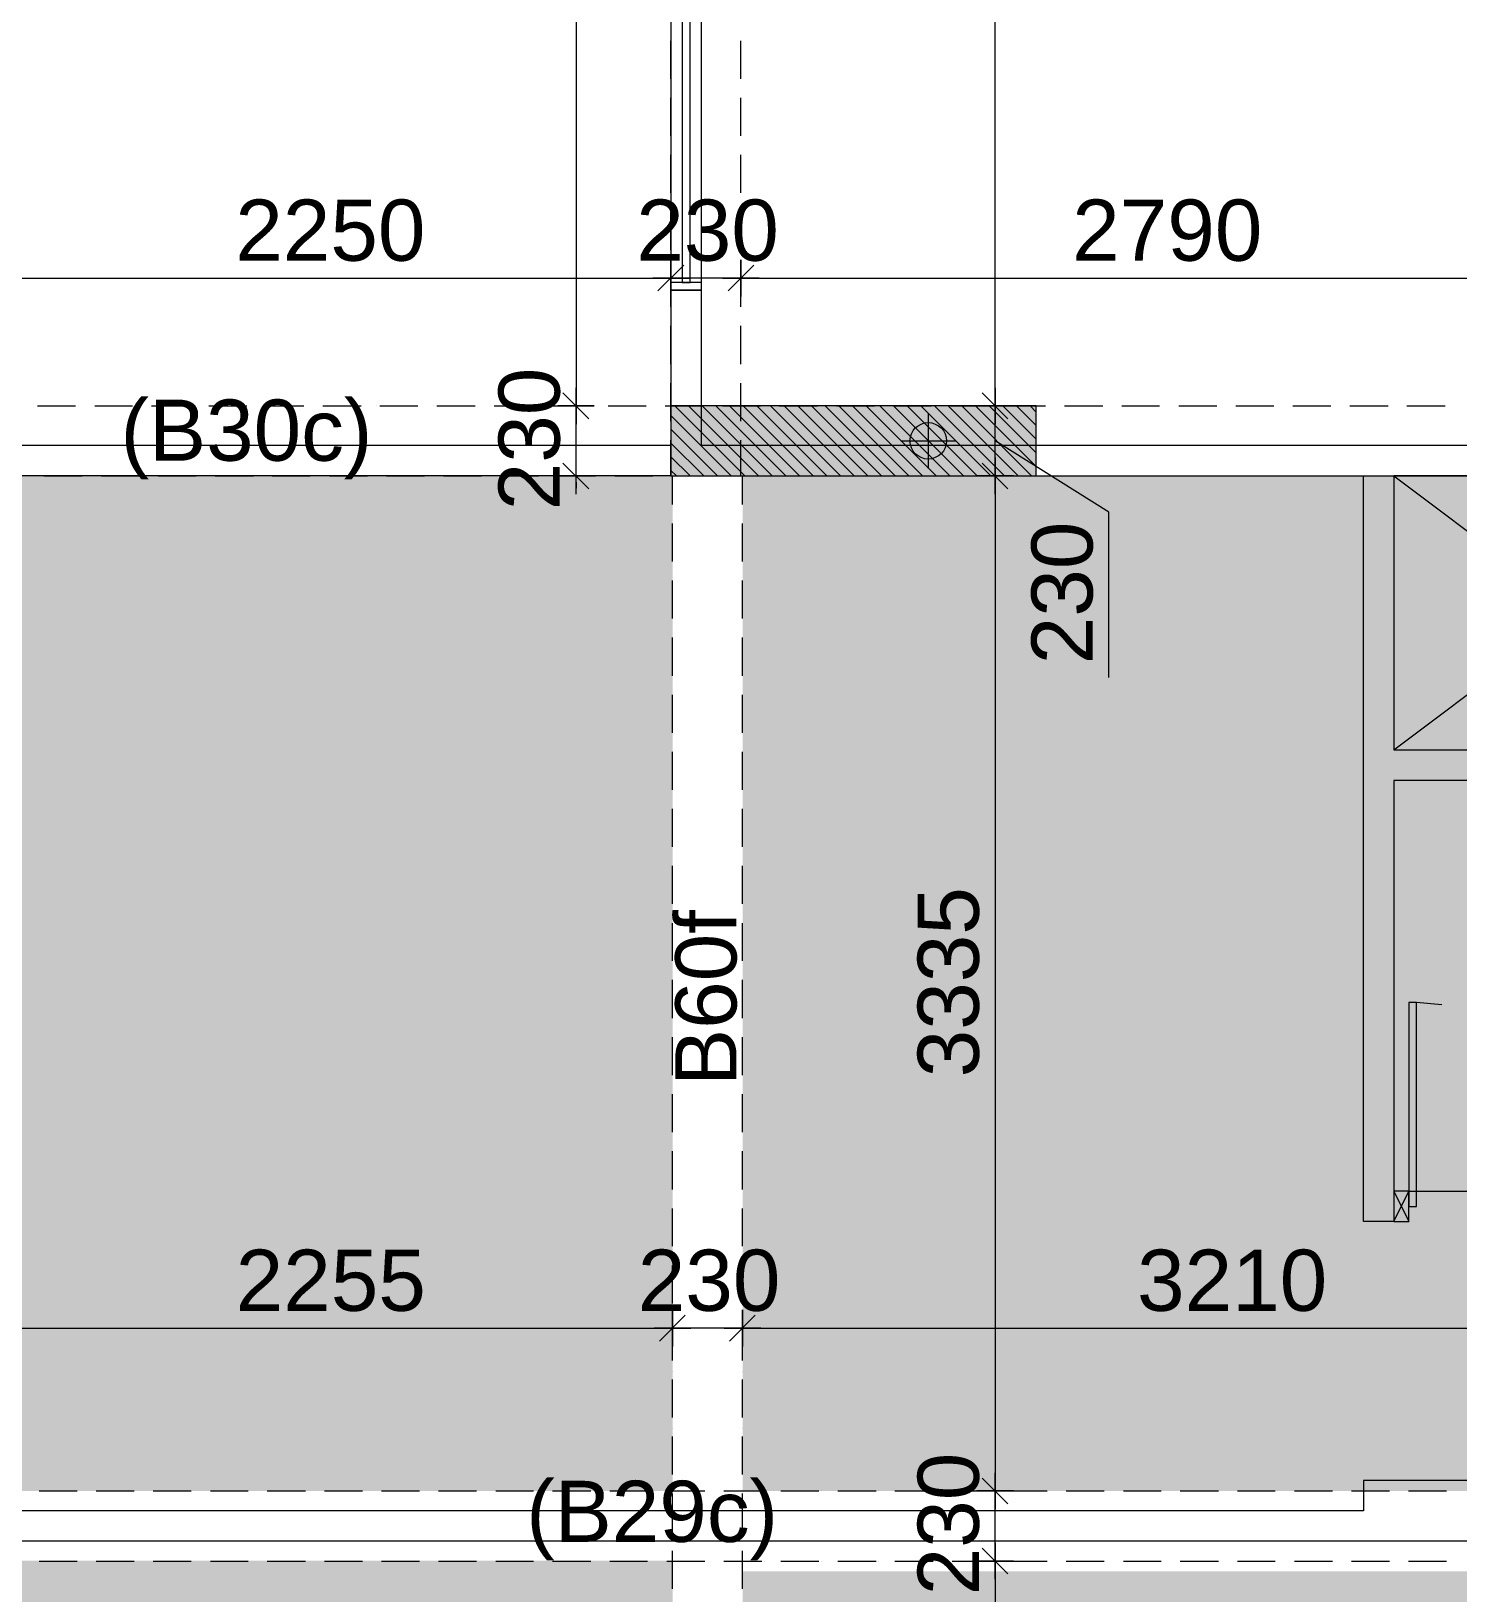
# Model space of a CAD drawing. Header units: millimetres. Extents: x -1303 to 98744, y -1303 to 90097.
# Drawn here: x 16857 to 21544, y 43623 to 48754 of the extents above; entities that cross this region are included whole.
import ezdxf

# ---------------------------------------------------------------- set-up
doc = ezdxf.new("R2010")
doc.units = ezdxf.units.MM
doc.layers.add('PDF_Geometry', color=7, linetype='Continuous')
doc.layers.add('PDF_Text', color=7, linetype='Continuous')
doc.layers.add('PDF_Solid Fills', color=192, linetype='Continuous', true_color=0xc2c0c0c0)
doc.styles.add('PDF ArialMT', font='arial.ttf')

msp = doc.modelspace()

# ---------------------------------------------------------------- linework, layer by layer
at = {"layer": 'PDF_Geometry', "color": 9, "lineweight": 0, "true_color": 0xc0c0c0}
for points in [[(18958.50518, 47292.50405), (16609.18593, 47292.50405), (16609.18593, 52102.00405), (9804.11789, 52102.00405), (9804.11789, 52332.19829), (16478.85713, 52332.19829)], [(18958.50518, 47392.36535), (16709.0493, 47392.36535), (16709.0493, 52332.19829)], [(22109.26451, 51512.13803), (22209.12788, 51462.20325), (22109.26451, 51462.20325), (22109.26451, 47392.36535), (19059.21361, 47392.36535), (19059.21361, 47902.68447), (18958.50518, 47902.68447), (18958.50518, 47292.50405), (22534.10689, 47292.50405), (21334.05838, 47292.50405), (21334.05838, 46392.04564), (21633.64642, 46392.04564), (21633.64642, 46292.18021), (21334.05838, 46292.18021), (21334.05838, 44842.47637), (21383.98903, 44942.33767), (22054.25525, 44942.33767), (22042.40793, 45024.43006)], [(21334.05838, 46392.04564), (22534.10689, 47292.50405), (22534.10689, 46392.04564), (22233.67172, 46392.04564), (22233.67172, 46292.18021), (22534.10689, 46292.18021), (22534.10689, 43991.94862), (21234.195, 43991.94862), (21234.195, 43892.08318), (11814.07151, 43892.08318), (11943.55422, 43914.08771)], [(21334.05838, 44842.47637), (21234.195, 44842.47637), (21234.195, 47292.50405)], [(21334.05838, 47292.50405), (22534.10689, 46392.04564)], [(21491.46824, 45554.21234), (21408.53286, 45562.67531)], [(21334.05838, 44942.33767), (21383.98903, 44842.47637)], [(22104.18797, 41992.14808), (22534.10689, 41992.14808), (22534.10689, 43792.22188), (11814.07151, 43792.22188)]]:
    msp.add_lwpolyline(points, dxfattribs=at)
at = {"layer": 'PDF_Geometry', "color": 122, "lineweight": 0, "true_color": 0x00b88a}
for points in [[(18647.06774, 52062.2306), (18647.06774, 52082.54089), (18647.06774, 47542.16144), (18647.06774, 47562.47172)], [(20023.99135, 47542.16144), (20023.99135, 50567.67058), (20023.99135, 50547.36029)], [(16748.82481, 47942.45792), (16728.51453, 47942.45792), (18939.03995, 47942.45792), (18918.7276, 47942.45792)], [(19188.69735, 47942.45792), (18958.50518, 47942.45792)], [(19228.47286, 47942.45792), (19209.00763, 47942.45792), (21958.62543, 47942.45792), (21939.1602, 47942.45792)], [(18647.06774, 47292.50405), (18647.06774, 47522.69415)], [(20023.99135, 47311.9672), (20023.99135, 47502.38386)], [(20398.05388, 46629.85159), (20398.05388, 47173.17544), (20023.99135, 47407.60116)], [(18689.38256, 47250.18923), (18603.9058, 47334.81886)], [(18647.06774, 47232.41618), (18647.06774, 47352.5919)], [(18586.97988, 47292.50405), (18706.30848, 47292.50405)], [(18647.06774, 47272.19376), (18647.06774, 47251.87935)], [(20023.99135, 47272.19376), (20023.99135, 43977.55993), (20023.99135, 43997.02722)], [(16748.82481, 44492.11054), (16728.51453, 44492.11054), (18944.11649, 44492.11054), (18923.80621, 44492.11054)], [(19193.77388, 44492.11054), (18963.58172, 44492.11054)], [(19233.55147, 44492.11054), (19214.08624, 44492.11054), (22383.46574, 44492.11054), (22364.00051, 44492.11054)], [(20023.99135, 43727.05541), (20023.99135, 43957.24965)], [(20023.99135, 43687.28197), (20023.99135, 43707.59225), (20023.99135, 40477.27777), (20023.99135, 40497.59218)]]:
    msp.add_lwpolyline(points, dxfattribs=at)
at = {"layer": 'PDF_Geometry', "color": 9, "lineweight": 0, "true_color": 0xc0c0c0}
for points in [[(18958.50518, 47902.68447), (19059.21444, 47902.68447), (19059.21444, 50117.44189), (18958.50518, 50117.44189)], [(18995.74139, 47928.07336), (19021.97657, 47928.07336), (19021.97657, 50091.20666), (18995.74139, 50091.20666)], [(18958.50518, 47902.68447), (19059.21444, 47902.68447), (19059.21444, 47928.07336), (18958.50518, 47928.07336)], [(21383.98903, 44892.40702), (21408.53162, 44892.40702), (21408.53162, 45562.67363), (21383.98903, 45562.67363)], [(21334.05838, 44842.47637), (21383.98985, 44842.47637), (21383.98985, 44942.33933), (21334.05838, 44942.33933)]]:
    msp.add_lwpolyline(points, close=True, dxfattribs=at)
at = {"layer": 'PDF_Geometry', "color": 157, "lineweight": 0, "true_color": 0x3f5f7f}
for points in [[(18958.50518, 48597.4904), (18958.50518, 48721.8976)], [(19188.69735, 48597.4904), (19188.69735, 48721.8976)], [(18958.50518, 48409.61511), (18958.50518, 48534.8653)], [(19188.69735, 48409.61511), (19188.69735, 48534.8653)], [(18958.50518, 48222.58281), (18958.50518, 48346.99001)], [(19188.69735, 48222.58281), (19188.69735, 48346.99001)], [(18958.50518, 48034.70339), (18958.50518, 48159.95772)], [(19188.69735, 48034.70339), (19188.69735, 48159.95772)], [(18958.50518, 47847.67522), (18958.50518, 47972.07829)], [(19188.69735, 47847.67522), (19188.69735, 47972.07829)], [(18958.50518, 47659.7958), (18958.50518, 47785.04599)], [(19188.69735, 47659.7958), (19188.69735, 47785.04599)], [(18958.50518, 47471.91637), (18958.50518, 47597.1707)], [(19188.69735, 47471.91637), (19188.69735, 47597.1707)], [(16877.46143, 47522.69415), (17002.71369, 47522.69415)], [(17065.33878, 47522.69415), (17189.74599, 47522.69415)], [(17252.37109, 47522.69415), (17377.62335, 47522.69415)], [(17440.24844, 47522.69415), (17565.5007, 47522.69415)], [(17627.28075, 47522.69415), (17752.53301, 47522.69415)], [(17815.1581, 47522.69415), (17940.41036, 47522.69415)], [(18002.19041, 47522.69415), (18127.44059, 47522.69415)], [(18190.06776, 47522.69415), (18315.32002, 47522.69415)], [(18377.94512, 47522.69415), (18502.35025, 47522.69415)], [(18564.97742, 47522.69415), (18690.22761, 47522.69415)], [(18752.85478, 47522.69415), (18877.25991, 47522.69415)], [(18939.88501, 47522.69415), (19065.13727, 47522.69415)], [(19127.76443, 47522.69415), (19253.01462, 47522.69415)], [(19314.79466, 47522.69415), (19440.04693, 47522.69415)], [(19502.67202, 47522.69415), (19627.92428, 47522.69415)], [(19689.70432, 47522.69415), (19814.95658, 47522.69415)], [(19877.58168, 47522.69415), (20002.83394, 47522.69415)], [(20065.45903, 47522.69415), (20189.86624, 47522.69415)], [(20252.49134, 47522.69415), (20377.7436, 47522.69415)], [(20440.36869, 47522.69415), (20564.77383, 47522.69415)], [(20627.401, 47522.69415), (20752.65326, 47522.69415)], [(20815.27835, 47522.69415), (20939.68349, 47522.69415)], [(21002.31066, 47522.69415), (21127.56084, 47522.69415)], [(21190.18801, 47522.69415), (21315.44027, 47522.69415)], [(21377.21824, 47522.69415), (21502.4705, 47522.69415)], [(18958.50518, 47292.50405), (18958.50518, 47410.1384)], [(19188.69735, 47292.50405), (19188.69735, 47410.1384)], [(16898.61883, 47292.50405), (17023.8711, 47292.50405)], [(17086.49619, 47292.50405), (17211.74845, 47292.50405)], [(17273.52849, 47292.50405), (17398.78076, 47292.50405)], [(17461.40585, 47292.50405), (17586.65811, 47292.50405)], [(17648.43815, 47292.50405), (17773.69041, 47292.50405)], [(17836.31551, 47292.50405), (17961.56777, 47292.50405)], [(18024.19286, 47292.50405), (18148.598, 47292.50405)], [(18211.22517, 47292.50405), (18336.47743, 47292.50405)], [(18399.10252, 47292.50405), (18523.50766, 47292.50405)], [(18586.13483, 47292.50405), (18711.38501, 47292.50405)], [(18774.01218, 47292.50405), (18899.26444, 47292.50405)], [(18961.04241, 47292.50405), (19086.29467, 47292.50405)], [(18963.58172, 47198.56433), (18963.58172, 47292.50405)], [(19148.92184, 47292.50405), (19274.17203, 47292.50405)], [(19193.77388, 47198.56433), (19193.77388, 47292.50405)], [(19335.95207, 47292.50405), (19461.20433, 47292.50405)], [(19523.82943, 47292.50405), (19649.08169, 47292.50405)], [(19711.70886, 47292.50405), (19836.11399, 47292.50405)], [(19898.73909, 47292.50405), (20023.99135, 47292.50405)], [(20086.61644, 47292.50405), (20211.02365, 47292.50405)], [(20273.64874, 47292.50405), (20398.90101, 47292.50405)], [(20461.5261, 47292.50405), (20585.93124, 47292.50405)], [(20648.5584, 47292.50405), (20773.81066, 47292.50405)], [(20836.43576, 47292.50405), (20961.68802, 47292.50405)], [(21023.46806, 47292.50405), (21148.71825, 47292.50405)], [(21211.34542, 47292.50405), (21336.59768, 47292.50405)], [(21399.22277, 47292.50405), (21523.62791, 47292.50405)], [(18963.58172, 47010.68491), (18963.58172, 47135.93924)], [(19193.77388, 47010.68491), (19193.77388, 47135.93924)], [(18963.58172, 46823.65674), (18963.58172, 46948.90693)], [(19193.77388, 46823.65674), (19193.77388, 46948.90693)], [(18963.58172, 46635.77732), (18963.58172, 46761.02751)], [(19193.77388, 46635.77732), (19193.77388, 46761.02751)], [(18963.58172, 46448.74501), (18963.58172, 46573.15222)], [(19193.77388, 46448.74501), (19193.77388, 46573.15222)], [(18963.58172, 46260.86972), (18963.58172, 46386.11992)], [(19193.77388, 46260.86972), (19193.77388, 46386.11992)], [(18963.58172, 46073.83743), (18963.58172, 46198.2405)], [(19193.77388, 46073.83743), (19193.77388, 46198.2405)], [(18963.58172, 45885.958), (18963.58172, 46011.21233)], [(19193.77388, 45885.958), (19193.77388, 46011.21233)], [(18963.58172, 45698.9257), (18963.58172, 45823.33291)], [(19193.77388, 45698.9257), (19193.77388, 45823.33291)], [(18963.58172, 45511.05041), (18963.58172, 45636.3006)], [(19193.77388, 45511.05041), (19193.77388, 45636.3006)], [(18963.58172, 45323.17099), (18963.58172, 45448.42531)], [(19193.77388, 45323.17099), (19193.77388, 45448.42531)], [(18963.58172, 45136.13869), (18963.58172, 45261.39302)], [(19193.77388, 45136.13869), (19193.77388, 45261.39302)], [(18963.58172, 44948.2634), (18963.58172, 45073.51359)], [(19193.77388, 44948.2634), (19193.77388, 45073.51359)], [(18963.58172, 44761.2311), (18963.58172, 44885.6383)], [(19193.77388, 44761.2311), (19193.77388, 44885.6383)], [(18963.58172, 44573.35168), (18963.58172, 44698.606)], [(19193.77388, 44573.35168), (19193.77388, 44698.606)], [(18963.58172, 44386.3235), (18963.58172, 44510.72657)], [(19193.77388, 44386.3235), (19193.77388, 44510.72657)], [(18963.58172, 44198.44408), (18963.58172, 44323.69428)], [(19193.77388, 44198.44408), (19193.77388, 44323.69428)], [(18963.58172, 44011.41178), (18963.58172, 44135.81899)], [(19193.77388, 44011.41178), (19193.77388, 44135.81899)], [(16882.54004, 43957.24965), (17007.7923, 43957.24965)], [(17070.41739, 43957.24965), (17194.82253, 43957.24965)], [(17257.44969, 43957.24965), (17382.69988, 43957.24965)], [(17445.32705, 43957.24965), (17569.73219, 43957.24965)], [(17632.35728, 43957.24965), (17757.60954, 43957.24965)], [(17820.23671, 43957.24965), (17945.4869, 43957.24965)], [(18007.26694, 43957.24965), (18132.5192, 43957.24965)], [(18195.14429, 43957.24965), (18320.39656, 43957.24965)], [(18383.02372, 43957.24965), (18507.42886, 43957.24965)], [(18570.05395, 43957.24965), (18695.30621, 43957.24965)], [(18757.93131, 43957.24965), (18882.33852, 43957.24965)], [(18944.96361, 43957.24965), (19070.21587, 43957.24965)], [(18963.58172, 43823.53649), (18963.58172, 43948.78668)], [(19132.84097, 43957.24965), (19257.2461, 43957.24965)], [(19193.77388, 43823.53649), (19193.77388, 43948.78668)], [(19319.87327, 43957.24965), (19445.12553, 43957.24965)], [(19507.75063, 43957.24965), (19633.00289, 43957.24965)], [(19694.78293, 43957.24965), (19820.03312, 43957.24965)], [(19882.66029, 43957.24965), (20007.91255, 43957.24965)], [(20069.69052, 43957.24965), (20194.94278, 43957.24965)], [(20257.56994, 43957.24965), (20382.82013, 43957.24965)], [(20445.4473, 43957.24965), (20569.85244, 43957.24965)], [(20632.47753, 43957.24965), (20757.72979, 43957.24965)], [(20820.35696, 43957.24965), (20944.76209, 43957.24965)], [(21007.38719, 43957.24965), (21132.63945, 43957.24965)], [(21195.26454, 43957.24965), (21320.51681, 43957.24965)], [(21382.29685, 43957.24965), (21507.54911, 43957.24965)], [(16882.54004, 43727.05541), (17007.7923, 43727.05541)], [(17070.41739, 43727.05541), (17194.82253, 43727.05541)], [(17257.44969, 43727.05541), (17382.69988, 43727.05541)], [(17445.32705, 43727.05541), (17569.73219, 43727.05541)], [(17632.35728, 43727.05541), (17757.60954, 43727.05541)], [(17820.23671, 43727.05541), (17945.4869, 43727.05541)], [(18007.26694, 43727.05541), (18132.5192, 43727.05541)], [(18195.14429, 43727.05541), (18320.39656, 43727.05541)], [(18383.02372, 43727.05541), (18507.42886, 43727.05541)], [(18570.05395, 43727.05541), (18695.30621, 43727.05541)], [(18757.93131, 43727.05541), (18882.33852, 43727.05541)], [(18944.96361, 43727.05541), (19070.21587, 43727.05541)], [(18963.58172, 43635.65707), (18963.58172, 43760.90726)], [(19132.84097, 43727.05541), (19257.2461, 43727.05541)], [(19193.77388, 43635.65707), (19193.77388, 43760.90726)], [(19319.87327, 43727.05541), (19445.12553, 43727.05541)], [(19507.75063, 43727.05541), (19633.00289, 43727.05541)], [(19694.78293, 43727.05541), (19820.03312, 43727.05541)], [(19882.66029, 43727.05541), (20007.91255, 43727.05541)], [(20069.69052, 43727.05541), (20194.94278, 43727.05541)], [(20257.56994, 43727.05541), (20382.82013, 43727.05541)], [(20445.4473, 43727.05541), (20569.85244, 43727.05541)], [(20632.47753, 43727.05541), (20757.72979, 43727.05541)], [(20820.35696, 43727.05541), (20944.76209, 43727.05541)], [(21007.38719, 43727.05541), (21132.63945, 43727.05541)], [(21195.26454, 43727.05541), (21320.51681, 43727.05541)], [(21382.29685, 43727.05541), (21507.54911, 43727.05541)]]:
    msp.add_lwpolyline(points, dxfattribs=at)
at = {"layer": 'PDF_Geometry', "color": 122, "lineweight": 0, "true_color": 0x00b88a}
for points in [[(19001.66505, 47984.77273), (18916.19037, 47900.1431)], [(18958.50518, 47882.37006), (18958.50518, 48002.54578)], [(19146.38254, 47900.1431), (19231.01216, 47984.77273)], [(19188.69735, 48002.54578), (19188.69735, 47882.37006)], [(19018.59097, 47942.45792), (18899.26444, 47942.45792)], [(19128.60949, 47942.45792), (19248.78314, 47942.45792)], [(18689.38256, 47479.53634), (18603.9058, 47565.00896)], [(18647.06774, 47462.61042), (18647.06774, 47581.93489)], [(20066.30616, 47479.53634), (19981.67653, 47565.00896)], [(20023.99135, 47462.61042), (20023.99135, 47581.93489)], [(18586.97988, 47522.69415), (18706.30848, 47522.69415)], [(19963.90348, 47522.69415), (20084.07921, 47522.69415)], [(20066.30616, 47250.18923), (19981.67653, 47334.81886)], [(20023.99135, 47232.41618), (20023.99135, 47352.5919)], [(19963.90348, 47292.50405), (20084.07921, 47292.50405)], [(18963.58172, 44432.02268), (18963.58172, 44552.19427)], [(19193.77388, 44552.19427), (19193.77388, 44432.02268)], [(19023.66958, 44492.11054), (18903.49592, 44492.11054)], [(19005.89653, 44534.42535), (18921.2669, 44449.79572)], [(19133.68809, 44492.11054), (19253.86175, 44492.11054)], [(19151.45907, 44449.79572), (19236.0887, 44534.42535)], [(20066.30616, 43914.93483), (19981.67653, 43999.56446)], [(20023.99135, 43897.16178), (20023.99135, 44017.33751)], [(19963.90348, 43957.24965), (20084.07921, 43957.24965)], [(19981.67653, 43769.37023), (20066.30616, 43684.7406)], [(20023.99135, 43787.14327), (20023.99135, 43666.97168)], [(20084.07921, 43727.05541), (19963.90348, 43727.05541)]]:
    msp.add_lwpolyline(points, close=True, dxfattribs=at)
at = {"layer": 'PDF_Geometry', "lineweight": 0}
for points in [[(18958.50518, 47942.45792), (18958.50518, 47942.45792)], [(18958.50518, 47942.45792), (18958.50518, 47942.45792)], [(19188.69735, 47942.45792), (19188.69735, 47942.45792)], [(19188.69735, 47942.45792), (19188.69735, 47942.45792)], [(18958.50518, 47856.98117), (18958.50518, 47856.98117)], [(18958.50518, 47856.98117), (18958.50518, 47856.98117)], [(19188.69735, 47856.98117), (19188.69735, 47856.98117)], [(19188.69735, 47856.98117), (19188.69735, 47856.98117)], [(18958.50518, 47795.2032), (18958.50518, 47795.2032)], [(18958.50518, 47795.2032), (18958.50518, 47795.2032)], [(19188.69735, 47795.2032), (19188.69735, 47795.2032)], [(19188.69735, 47795.2032), (19188.69735, 47795.2032)], [(18958.50518, 47732.5781), (18958.50518, 47732.5781)], [(18958.50518, 47732.5781), (18958.50518, 47732.5781)], [(19188.69735, 47732.5781), (19188.69735, 47732.5781)], [(19188.69735, 47732.5781), (19188.69735, 47732.5781)], [(18958.50518, 47669.953), (18958.50518, 47669.953)], [(18958.50518, 47669.953), (18958.50518, 47669.953)], [(19188.69735, 47669.953), (19188.69735, 47669.953)], [(19188.69735, 47669.953), (19188.69735, 47669.953)], [(18958.50518, 47607.32378), (18958.50518, 47607.32378)], [(18958.50518, 47607.32378), (18958.50518, 47607.32378)], [(19188.69735, 47607.32378), (19188.69735, 47607.32378)], [(19188.69735, 47607.32378), (19188.69735, 47607.32378)], [(17898.9406, 47522.69415), (17898.9406, 47522.69415)], [(17898.9406, 47522.69415), (17898.9406, 47522.69415)], [(17991.18814, 47522.69415), (17991.18814, 47522.69415)], [(17991.18814, 47522.69415), (17991.18814, 47522.69415)], [(18053.81323, 47522.69415), (18053.81323, 47522.69415)], [(18053.81323, 47522.69415), (18053.81323, 47522.69415)], [(18116.4404, 47522.69415), (18116.4404, 47522.69415)], [(18116.4404, 47522.69415), (18116.4404, 47522.69415)], [(18179.06549, 47522.69415), (18179.06549, 47522.69415)], [(18179.06549, 47522.69415), (18179.06549, 47522.69415)], [(18241.69059, 47522.69415), (18241.69059, 47522.69415)], [(18241.69059, 47522.69415), (18241.69059, 47522.69415)], [(18304.31776, 47522.69415), (18304.31776, 47522.69415)], [(18304.31776, 47522.69415), (18304.31776, 47522.69415)], [(18366.0978, 47522.69415), (18366.0978, 47522.69415)], [(18366.0978, 47522.69415), (18366.0978, 47522.69415)], [(18428.72289, 47522.69415), (18428.72289, 47522.69415)], [(18428.72289, 47522.69415), (18428.72289, 47522.69415)], [(18491.34799, 47522.69415), (18491.34799, 47522.69415)], [(18491.34799, 47522.69415), (18491.34799, 47522.69415)], [(18553.97515, 47522.69415), (18553.97515, 47522.69415)], [(18553.97515, 47522.69415), (18553.97515, 47522.69415)], [(18647.06774, 47522.69415), (18647.06774, 47522.69415)], [(18647.06774, 47522.69415), (18647.06774, 47522.69415)], [(18958.50518, 47522.69415), (18958.50518, 47522.69415)], [(18958.50518, 47522.69415), (18958.50518, 47522.69415)], [(18972.04468, 47522.69415), (19201.39179, 47292.50405)], [(19016.89879, 47522.69415), (19246.24591, 47292.50405)], [(19061.75291, 47522.69415), (19291.09795, 47292.50405)], [(19106.60703, 47522.69415), (19335.95207, 47292.50405)], [(19151.45907, 47522.69415), (19381.65331, 47292.50405)], [(19188.69735, 47522.69415), (19188.69735, 47522.69415)], [(19188.69735, 47522.69415), (19188.69735, 47522.69415)], [(19188.69735, 47522.69415), (19188.69735, 47522.69415)], [(19188.69735, 47522.69415), (19188.69735, 47522.69415)], [(19196.31319, 47522.69415), (19426.50536, 47292.50405)], [(19241.1673, 47522.69415), (19471.35947, 47292.50405)], [(19262.32471, 47522.69415), (19262.32471, 47522.69415)], [(19262.32471, 47522.69415), (19262.32471, 47522.69415)], [(19286.02142, 47522.69415), (19516.21359, 47292.50405)], [(19324.9498, 47522.69415), (19324.9498, 47522.69415)], [(19324.9498, 47522.69415), (19324.9498, 47522.69415)], [(19330.87554, 47522.69415), (19561.06771, 47292.50405)], [(19375.72758, 47522.69415), (19605.92182, 47292.50405)], [(19387.57697, 47522.69415), (19387.57697, 47522.69415)], [(19387.57697, 47522.69415), (19387.57697, 47522.69415)], [(19420.5817, 47522.69415), (19650.77387, 47292.50405)], [(19450.20207, 47522.69415), (19450.20207, 47522.69415)], [(19450.20207, 47522.69415), (19450.20207, 47522.69415)], [(19465.43581, 47522.69415), (19695.62798, 47292.50405)], [(19510.28993, 47522.69415), (19740.4821, 47292.50405)], [(19512.82923, 47522.69415), (19512.82923, 47522.69415)], [(19512.82923, 47522.69415), (19512.82923, 47522.69415)], [(19555.14405, 47522.69415), (19785.33622, 47292.50405)], [(19575.45433, 47522.69415), (19575.45433, 47522.69415)], [(19575.45433, 47522.69415), (19575.45433, 47522.69415)], [(19599.99609, 47522.69415), (19830.19033, 47292.50405)], [(19637.23437, 47522.69415), (19637.23437, 47522.69415)], [(19637.23437, 47522.69415), (19637.23437, 47522.69415)], [(19644.85021, 47522.69415), (19875.04238, 47292.50405)], [(19689.70432, 47522.69415), (19919.89649, 47292.50405)], [(19699.85946, 47522.69415), (19699.85946, 47522.69415)], [(19699.85946, 47522.69415), (19699.85946, 47522.69415)], [(19734.55844, 47522.69415), (19964.75061, 47292.50405)], [(19762.48663, 47522.69415), (19762.48663, 47522.69415)], [(19762.48663, 47522.69415), (19762.48663, 47522.69415)], [(19780.25761, 47522.69415), (20009.60472, 47292.50405)], [(19825.11172, 47522.69415), (20054.45884, 47292.50405)], [(19825.11172, 47522.69415), (19825.11172, 47522.69415)], [(19825.11172, 47522.69415), (19825.11172, 47522.69415)], [(19869.96584, 47522.69415), (20099.31088, 47292.50405)], [(19887.73682, 47522.69415), (19887.73682, 47522.69415)], [(19887.73682, 47522.69415), (19887.73682, 47522.69415)], [(19914.81996, 47522.69415), (20144.165, 47292.50405)], [(19950.36399, 47522.69415), (19950.36399, 47522.69415)], [(19950.36399, 47522.69415), (19950.36399, 47522.69415)], [(19959.672, 47522.69415), (20158.55162, 47322.97153)], [(20004.52612, 47522.69415), (20158.55162, 47367.82358)], [(20023.99135, 47522.69415), (20023.99135, 47522.69415)], [(20023.99135, 47522.69415), (20023.99135, 47522.69415)], [(20049.38023, 47522.69415), (20158.55162, 47412.67564)], [(20094.23435, 47522.69415), (20158.55162, 47457.53182)], [(20139.08847, 47522.69415), (20158.55162, 47502.38386)], [(18958.50518, 47490.53654), (19156.53768, 47292.50405)], [(18958.50518, 47445.68449), (19111.68356, 47292.50405)], [(18958.50518, 47399.98119), (19066.82944, 47292.50405)], [(18958.50518, 47355.12914), (19021.9774, 47292.50405)], [(18958.50518, 47310.27709), (18977.12328, 47292.50405)], [(17898.9406, 47292.50405), (17898.9406, 47292.50405)], [(17991.18814, 47292.50405), (17991.18814, 47292.50405)], [(18053.81323, 47292.50405), (18053.81323, 47292.50405)], [(18116.4404, 47292.50405), (18116.4404, 47292.50405)], [(18179.06549, 47292.50405), (18179.06549, 47292.50405)], [(18241.69059, 47292.50405), (18241.69059, 47292.50405)], [(18304.31776, 47292.50405), (18304.31776, 47292.50405)], [(18366.0978, 47292.50405), (18366.0978, 47292.50405)], [(18428.72289, 47292.50405), (18428.72289, 47292.50405)], [(18491.34799, 47292.50405), (18491.34799, 47292.50405)], [(18553.97515, 47292.50405), (18553.97515, 47292.50405)], [(18647.06774, 47292.50405), (18647.06774, 47292.50405)], [(19188.69735, 47292.50405), (19188.69735, 47292.50405)], [(19188.69735, 47292.50405), (19188.69735, 47292.50405)], [(19262.32471, 47292.50405), (19262.32471, 47292.50405)], [(19262.32471, 47292.50405), (19262.32471, 47292.50405)], [(19324.9498, 47292.50405), (19324.9498, 47292.50405)], [(19324.9498, 47292.50405), (19324.9498, 47292.50405)], [(19387.57697, 47292.50405), (19387.57697, 47292.50405)], [(19387.57697, 47292.50405), (19387.57697, 47292.50405)], [(19450.20207, 47292.50405), (19450.20207, 47292.50405)], [(19450.20207, 47292.50405), (19450.20207, 47292.50405)], [(19512.82923, 47292.50405), (19512.82923, 47292.50405)], [(19512.82923, 47292.50405), (19512.82923, 47292.50405)], [(19575.45433, 47292.50405), (19575.45433, 47292.50405)], [(19575.45433, 47292.50405), (19575.45433, 47292.50405)], [(19637.23437, 47292.50405), (19637.23437, 47292.50405)], [(19637.23437, 47292.50405), (19637.23437, 47292.50405)], [(19699.85946, 47292.50405), (19699.85946, 47292.50405)], [(19699.85946, 47292.50405), (19699.85946, 47292.50405)], [(19762.48663, 47292.50405), (19762.48663, 47292.50405)], [(19762.48663, 47292.50405), (19762.48663, 47292.50405)], [(19825.11172, 47292.50405), (19825.11172, 47292.50405)], [(19825.11172, 47292.50405), (19825.11172, 47292.50405)], [(19887.73682, 47292.50405), (19887.73682, 47292.50405)], [(19887.73682, 47292.50405), (19887.73682, 47292.50405)], [(19950.36399, 47292.50405), (19950.36399, 47292.50405)], [(19950.36399, 47292.50405), (19950.36399, 47292.50405)], [(20023.99135, 47292.50405), (20023.99135, 47292.50405)], [(20023.99135, 47292.50405), (20023.99135, 47292.50405)], [(18963.58172, 44492.11054), (18963.58172, 44492.11054)], [(18963.58172, 44492.11054), (18963.58172, 44492.11054)], [(19193.77388, 44492.11054), (19193.77388, 44492.11054)], [(19193.77388, 44492.11054), (19193.77388, 44492.11054)], [(18963.58172, 44412.55539), (18963.58172, 44412.55539)], [(18963.58172, 44412.55539), (18963.58172, 44412.55539)], [(19193.77388, 44412.55539), (19193.77388, 44412.55539)], [(19193.77388, 44412.55539), (19193.77388, 44412.55539)], [(18963.58172, 44349.93028), (18963.58172, 44349.93028)], [(18963.58172, 44349.93028), (18963.58172, 44349.93028)], [(19193.77388, 44349.93028), (19193.77388, 44349.93028)], [(19193.77388, 44349.93028), (19193.77388, 44349.93028)], [(18963.58172, 44287.30519), (18963.58172, 44287.30519)], [(18963.58172, 44287.30519), (18963.58172, 44287.30519)], [(19193.77388, 44287.30519), (19193.77388, 44287.30519)], [(19193.77388, 44287.30519), (19193.77388, 44287.30519)], [(18963.58172, 44224.6801), (18963.58172, 44224.6801)], [(18963.58172, 44224.6801), (18963.58172, 44224.6801)], [(19193.77388, 44224.6801), (19193.77388, 44224.6801)], [(19193.77388, 44224.6801), (19193.77388, 44224.6801)], [(18963.58172, 44162.05499), (18963.58172, 44162.05499)], [(18963.58172, 44162.05499), (18963.58172, 44162.05499)], [(19193.77388, 44162.05499), (19193.77388, 44162.05499)], [(19193.77388, 44162.05499), (19193.77388, 44162.05499)], [(18963.58172, 44099.42577), (18963.58172, 44099.42577)], [(18963.58172, 44099.42577), (18963.58172, 44099.42577)], [(19193.77388, 44099.42577), (19193.77388, 44099.42577)], [(19193.77388, 44099.42577), (19193.77388, 44099.42577)], [(18963.58172, 44037.64779), (18963.58172, 44037.64779)], [(18963.58172, 44037.64779), (18963.58172, 44037.64779)], [(19193.77388, 44037.64779), (19193.77388, 44037.64779)], [(19193.77388, 44037.64779), (19193.77388, 44037.64779)], [(18963.58172, 43957.24965), (18963.58172, 43957.24965)], [(18963.58172, 43957.24965), (18963.58172, 43957.24965)], [(19193.77388, 43957.24965), (19193.77388, 43957.24965)], [(19193.77388, 43957.24965), (19193.77388, 43957.24965)], [(19193.77388, 43957.24965), (19193.77388, 43957.24965)], [(19193.77388, 43957.24965), (19193.77388, 43957.24965)], [(19264.86401, 43957.24965), (19264.86401, 43957.24965)], [(19264.86401, 43957.24965), (19264.86401, 43957.24965)], [(19327.48911, 43957.24965), (19327.48911, 43957.24965)], [(19327.48911, 43957.24965), (19327.48911, 43957.24965)], [(19390.11628, 43957.24965), (19390.11628, 43957.24965)], [(19390.11628, 43957.24965), (19390.11628, 43957.24965)], [(19452.74137, 43957.24965), (19452.74137, 43957.24965)], [(19452.74137, 43957.24965), (19452.74137, 43957.24965)], [(19515.36646, 43957.24965), (19515.36646, 43957.24965)], [(19515.36646, 43957.24965), (19515.36646, 43957.24965)], [(19577.99363, 43957.24965), (19577.99363, 43957.24965)], [(19577.99363, 43957.24965), (19577.99363, 43957.24965)], [(19639.77367, 43957.24965), (19639.77367, 43957.24965)], [(19639.77367, 43957.24965), (19639.77367, 43957.24965)], [(19702.39877, 43957.24965), (19702.39877, 43957.24965)], [(19702.39877, 43957.24965), (19702.39877, 43957.24965)], [(19765.02386, 43957.24965), (19765.02386, 43957.24965)], [(19765.02386, 43957.24965), (19765.02386, 43957.24965)], [(19827.65103, 43957.24965), (19827.65103, 43957.24965)], [(19827.65103, 43957.24965), (19827.65103, 43957.24965)], [(19890.27612, 43957.24965), (19890.27612, 43957.24965)], [(19890.27612, 43957.24965), (19890.27612, 43957.24965)], [(19952.90329, 43957.24965), (19952.90329, 43957.24965)], [(19952.90329, 43957.24965), (19952.90329, 43957.24965)], [(20023.99135, 43957.24965), (20023.99135, 43957.24965)], [(20023.99135, 43957.24965), (20023.99135, 43957.24965)], [(19193.77388, 43727.05541), (19193.77388, 43727.05541)], [(19193.77388, 43727.05541), (19193.77388, 43727.05541)], [(19264.86401, 43727.05541), (19264.86401, 43727.05541)], [(19264.86401, 43727.05541), (19264.86401, 43727.05541)], [(19327.48911, 43727.05541), (19327.48911, 43727.05541)], [(19327.48911, 43727.05541), (19327.48911, 43727.05541)], [(19390.11628, 43727.05541), (19390.11628, 43727.05541)], [(19390.11628, 43727.05541), (19390.11628, 43727.05541)], [(19452.74137, 43727.05541), (19452.74137, 43727.05541)], [(19452.74137, 43727.05541), (19452.74137, 43727.05541)], [(19515.36646, 43727.05541), (19515.36646, 43727.05541)], [(19515.36646, 43727.05541), (19515.36646, 43727.05541)], [(19577.99363, 43727.05541), (19577.99363, 43727.05541)], [(19577.99363, 43727.05541), (19577.99363, 43727.05541)], [(19639.77367, 43727.05541), (19639.77367, 43727.05541)], [(19639.77367, 43727.05541), (19639.77367, 43727.05541)], [(19702.39877, 43727.05541), (19702.39877, 43727.05541)], [(19702.39877, 43727.05541), (19702.39877, 43727.05541)], [(19765.02386, 43727.05541), (19765.02386, 43727.05541)], [(19765.02386, 43727.05541), (19765.02386, 43727.05541)], [(19827.65103, 43727.05541), (19827.65103, 43727.05541)], [(19827.65103, 43727.05541), (19827.65103, 43727.05541)], [(19890.27612, 43727.05541), (19890.27612, 43727.05541)], [(19890.27612, 43727.05541), (19890.27612, 43727.05541)], [(19952.90329, 43727.05541), (19952.90329, 43727.05541)], [(19952.90329, 43727.05541), (19952.90329, 43727.05541)], [(20023.99135, 43727.05541), (20023.99135, 43727.05541)], [(20023.99135, 43727.05541), (20023.99135, 43727.05541)]]:
    msp.add_lwpolyline(points, dxfattribs=at)
at = {"layer": 'PDF_Geometry', "color": 5, "lineweight": 0}
msp.add_lwpolyline([(18958.50518, 47292.50405), (20158.55331, 47292.50405), (20158.55331, 47522.69664), (18958.50518, 47522.69664)], close=True, dxfattribs=at)
msp.add_lwpolyline([(18958.50518, 47292.50405), (20158.55331, 47292.50405), (20158.55331, 47522.69664), (18958.50518, 47522.69664)], close=True, dxfattribs=at)
at = {"layer": 'PDF_Geometry', "color": 20, "lineweight": 0, "true_color": 0xff4405}
for points in [[(19803.95432, 47497.30526), (19803.95432, 47317.04581)], [(19714.24609, 47407.60116), (19893.66255, 47407.60116)]]:
    msp.add_lwpolyline(points, dxfattribs=at)
at = {"layer": 'PDF_Geometry', "color": 7, "lineweight": 0, "true_color": 0xffffff}
msp.add_circle((19804.27491, 47407.7), 59.98489, dxfattribs=at)
at = {"layer": 'PDF_Geometry', "color": 20, "lineweight": 0, "true_color": 0xff4405}
msp.add_circle((19804.26734, 47407.68897), 59.97732, dxfattribs=at)
at = {"layer": 'PDF_Solid Fills', "lineweight": 0}
msp.add_solid([(18959.26552, 47522.69415), (18959.26552, 47292.67347), (20159.31403, 47522.69415), (20159.31403, 47292.67347)], dxfattribs=at)
at = {"layer": 'PDF_Solid Fills', "color": 254, "lineweight": 0, "true_color": 0x00007f}
for points in [[(18964.25941, 47292.67347), (18964.25941, 43957.67114), (16709.30344, 47292.67347), (16709.30344, 43957.67114)], [(19194.28216, 43957.67114), (19194.28216, 47292.67347), (22404.2843, 43957.67114), (22404.2843, 47292.67347)], [(16709.30344, 43727.73311), (16709.30344, 40457.73195), (18964.25941, 43727.73311), (18964.25941, 40457.73195)], [(22404.2843, 43692.69942), (22404.2843, 40452.736), (19194.28216, 43692.69942), (19194.28216, 40452.736)]]:
    msp.add_solid(points, dxfattribs=at)

# ---------------------------------------------------------------- texts
at = {"layer": 'PDF_Text', "char_height": 201.084641, "attachment_point": 4, "style": 'PDF ArialMT'}
for s, insert in [('2250', (17527.24519, 48098.49021)), ('230', (18844.89747, 48098.49021)), ('2790', (20277.35506, 48098.49021)), ('2255', (17528.6442, 44648.15843)), ('230', (18849.89734, 44648.15843)), ('3210', (20490.56274, 44648.15843))]:
    msp.add_mtext(s, dxfattribs=dict(at, insert=insert))
at = {"layer": 'PDF_Text', "char_height": 201.084641, "attachment_point": 4, "rotation": 90, "style": 'PDF ArialMT'}
for s, insert in [('230', (18494.23337, 47179.48177)), ('230', (20245.33699, 46673.61098)), ('3335', (19871.52888, 45316.41178)), ('230', (19871.52888, 43614.34039))]:
    msp.add_mtext(s, dxfattribs=dict(at, insert=insert))
at = {"layer": 'PDF_Text', "color": 6, "char_height": 201.084641, "attachment_point": 4, "style": 'PDF ArialMT'}
for s, insert in [('(B30c)', (17150.38937, 47412.52533)), ('(B29c)', (18483.46956, 43860.06117))]:
    msp.add_mtext(s, dxfattribs=dict(at, insert=insert))
at = {"layer": 'PDF_Text', "color": 6, "insert": (19075.09996, 45288.25499), "char_height": 201.084641, "attachment_point": 4, "rotation": 90, "style": 'PDF ArialMT'}
msp.add_mtext('B60f', dxfattribs=at)

doc.saveas('drawing.dxf')
